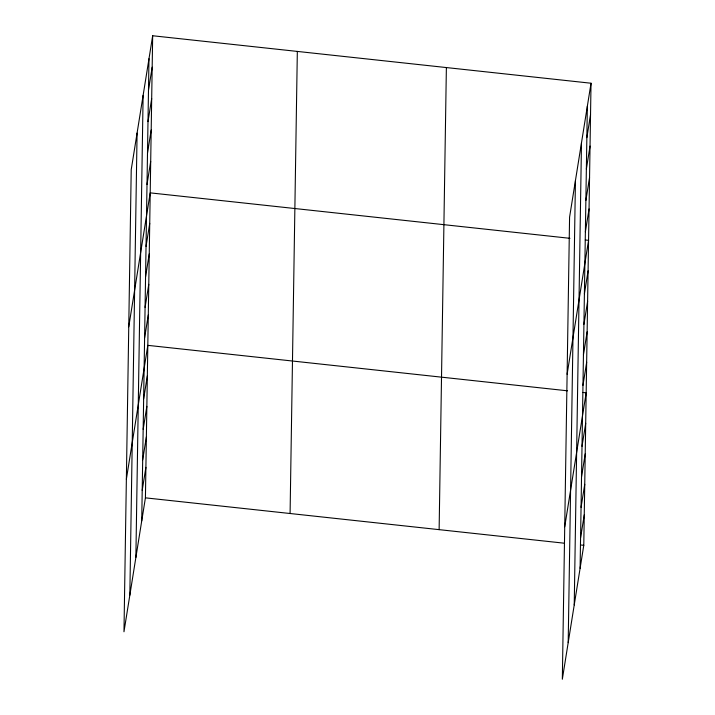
<?xml version="1.0" encoding="UTF-8"?>
<svg xmlns="http://www.w3.org/2000/svg" width="715" height="715" viewBox="0 0 715 715"><rect width="100%" height="100%" fill="white"/><g stroke="black" fill="none" stroke-linecap="round" stroke-linejoin="round"><path stroke-width="1.07" d="M129.835 595.175L137.083 133.079M135.868 557.459L143.116 95.363M141.731 520.86L148.979 58.764M152.67 35.75L131.22 169.687L123.972 631.774L145.422 497.846L152.67 35.75L591.028 83.226L583.78 545.313L562.33 679.25L569.578 217.154L591.028 83.226M290.084 513.513L297.333 51.417M439.126 529.654L446.375 67.559M568.193 642.642L575.441 180.555M574.234 604.935L581.483 142.839M580.097 568.327L587.346 106.231M148.488 90.179L152.179 67.174M147.996 121.604L151.687 98.599M147.505 153.028L151.187 130.014M147.013 184.452L150.695 161.438M128.754 326.8L150.204 192.862L569.935 238.318M146.039 246.371L149.73 223.357M145.565 276.866L149.247 253.861M145.082 307.37L148.774 284.356M144.609 337.864L148.291 314.859M126.358 479.282L147.817 345.354L567.549 390.81M143.652 398.863L147.335 375.849M143.17 429.358L146.852 406.352M142.696 459.861L146.378 436.847M142.214 490.356L145.896 467.342M586.854 137.655L590.536 114.641M586.363 169.08L590.045 146.066M585.871 200.504L589.553 177.49M585.371 231.919L589.062 208.914M567.111 374.267L588.57 240.338L585.281 239.981M584.405 293.847L588.087 270.833M583.923 324.342L587.614 301.328M583.449 354.837L587.131 331.832M582.966 385.34L586.658 362.326M564.725 526.758L586.175 392.83L582.886 392.472M582.01 446.339L585.701 423.325M581.536 476.834L585.219 453.819M581.054 507.328L584.745 484.323M580.58 537.832L584.262 514.818M145.422 497.846L564.055 543.177M580.5 544.964L583.78 545.313"/></g></svg>
